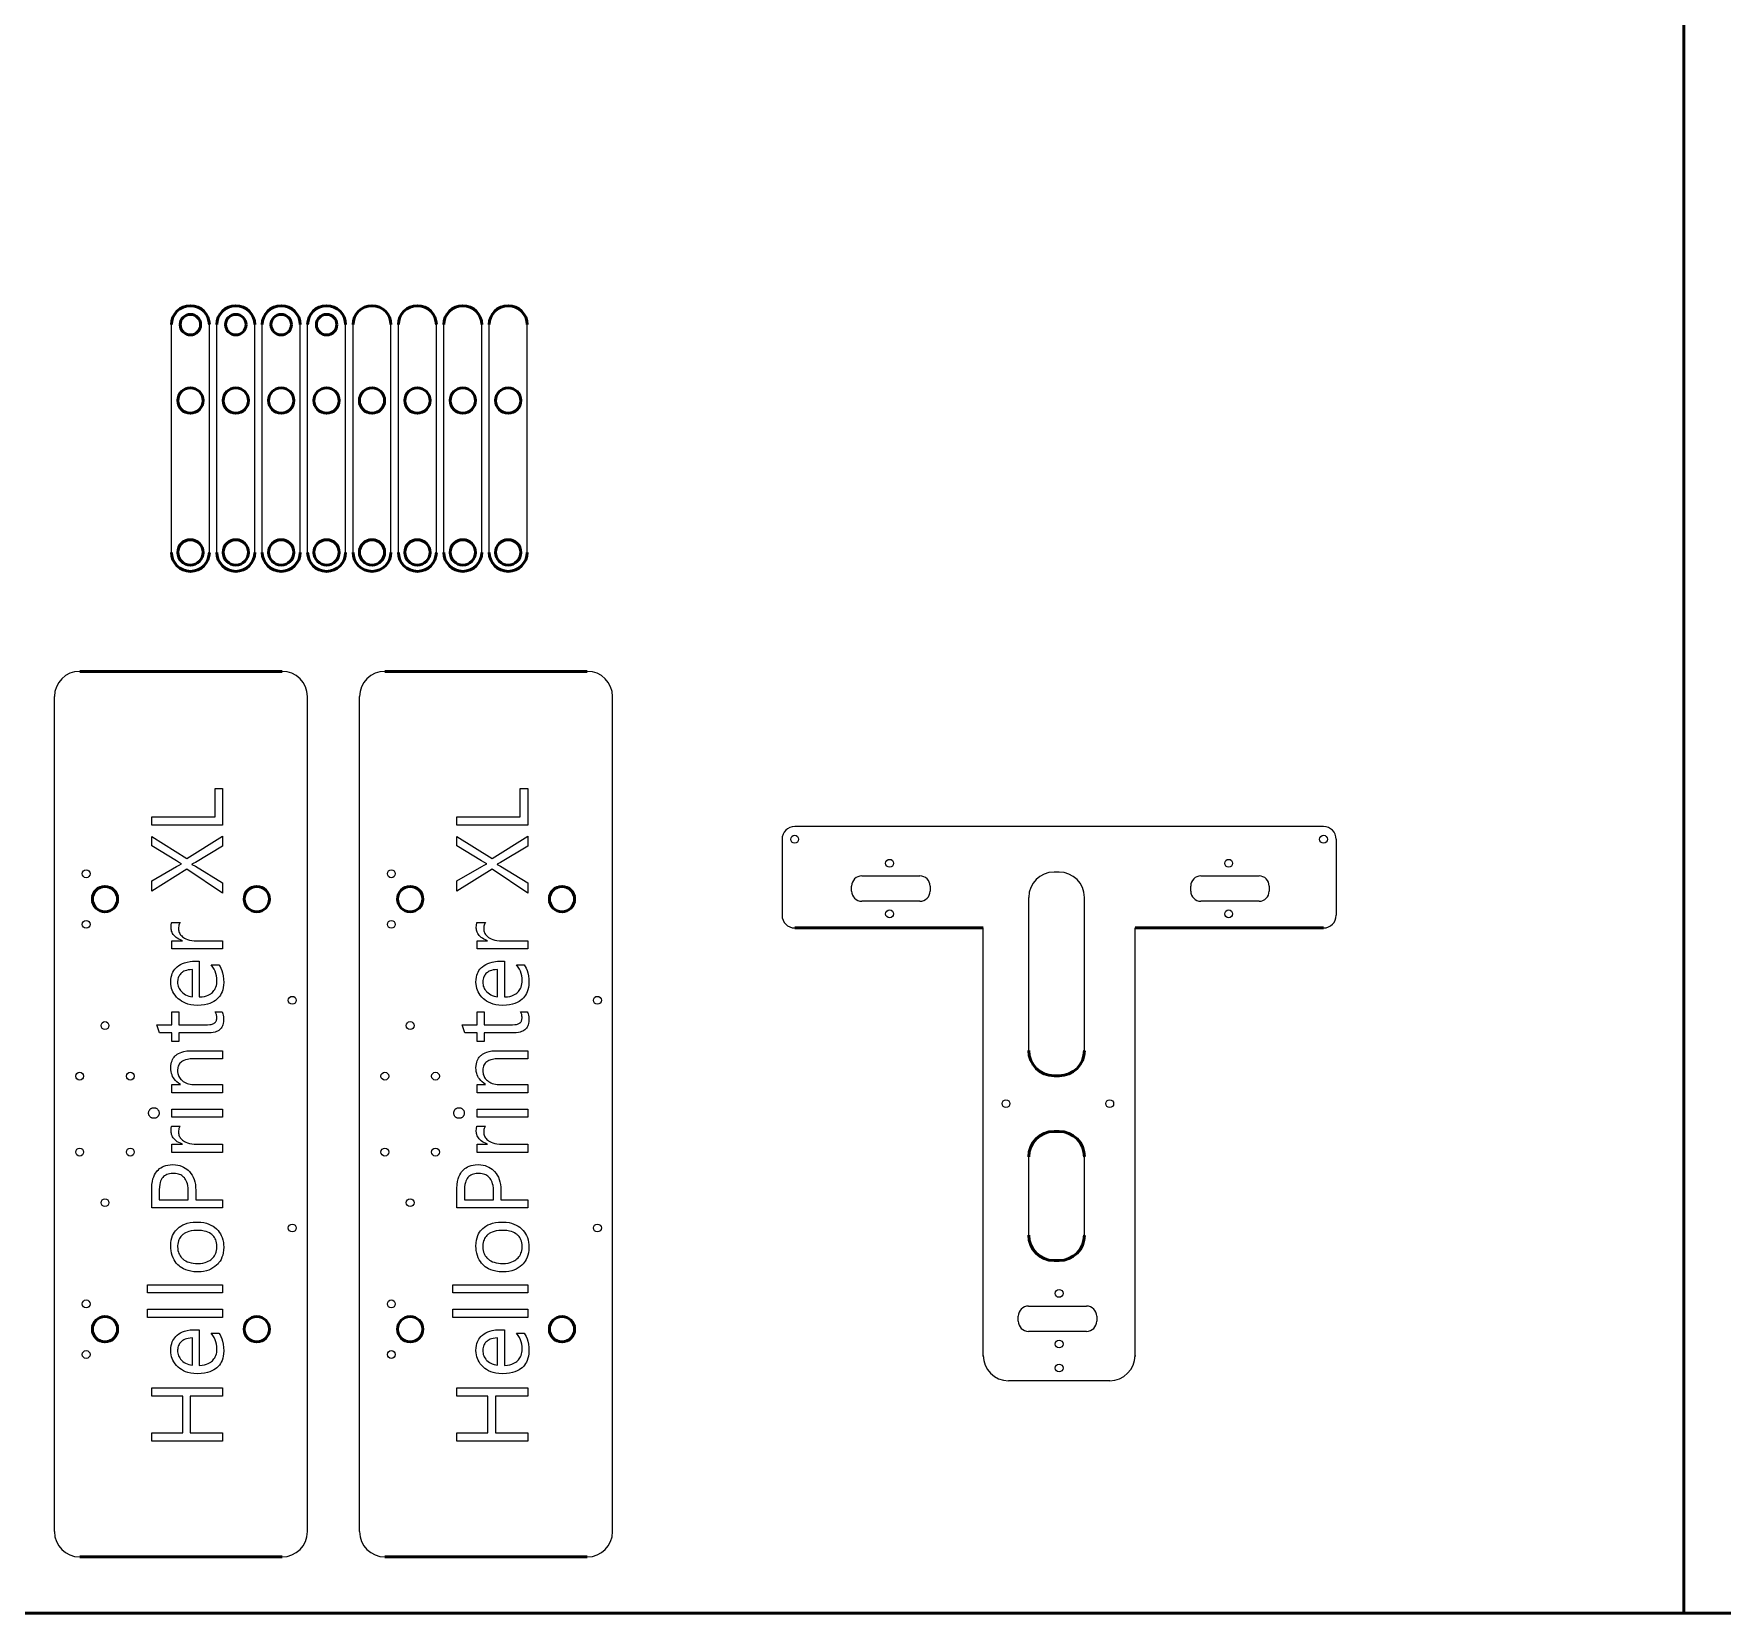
# Model space of a CAD drawing. Header units: millimetres. Extents: x -153 to 2861, y -1716 to 680.
# Drawn here: x 436 to 1103, y -1716 to -1092 of the extents above; entities that cross this region are included whole.
import ezdxf

# ---------------------------------------------------------------- set-up
doc = ezdxf.new("R2010")
doc.units = ezdxf.units.MM
doc.layers.get('0').update_dxf_attribs({"color": 18, "lineweight": 25})
for name, color, linetype, lineweight in [('Inside', 18, 'Continuous', 25), ('Layer1', 7, 'Continuous', 50), ('M3 Hole Frame', 18, 'Continuous', 25)]:
    doc.layers.add(name, color=color, linetype=linetype, lineweight=lineweight)
doc.layers.add('TEXT', color=7, linetype='Continuous')

# ---------------------------------------------------------------- blocks, each defined once
blk = doc.blocks.new('Untitled 5')
at = {"layer": 'TEXT'}
for points in [[(1.2363, 0, 0), (1.0723, 0, 0), (1.0723, 0.6387, 0), (0.3477, 0.6387, 0), (0.3477, 0, 0), (0.1836, 0, 0), (0.1836, 1.4004, 0), (0.3477, 1.4004, 0), (0.3477, 0.7861, 0), (1.0723, 0.7861, 0), (1.0723, 1.4004, 0), (1.2363, 1.4004, 0)], [(2.7881, 0, 0), (2.6279, 0, 0), (2.6279, 1.4805, 0), (2.7881, 1.4805, 0)], [(3.2725, 0, 0), (3.1123, 0, 0), (3.1123, 1.4805, 0), (3.2725, 1.4805, 0)], [(4.9541, 0.5293, 0), (4.9541, 0, 0), (4.79, 0, 0), (4.79, 1.4004, 0), (5.1748, 1.4004, 0), (5.2524, 1.3968, 0), (5.3159, 1.3877, 0), (5.3671, 1.3752, 0), (5.4079, 1.361, 0), (5.4458, 1.3437, 0), (5.4808, 1.3232, 0), (5.5025, 1.3078, 0), (5.5229, 1.291, 0), (5.5464, 1.2682, 0), (5.5674, 1.2437, 0), (5.586, 1.2173, 0), (5.602, 1.1891, 0), (5.6156, 1.1592, 0), (5.6286, 1.1209, 0), (5.6381, 1.0799, 0), (5.6441, 1.0364, 0), (5.6465, 0.9824, 0), (5.6438, 0.9281, 0), (5.6372, 0.8837, 0), (5.6267, 0.8415, 0), (5.6122, 0.8013, 0), (5.5971, 0.7694, 0), (5.5793, 0.7389, 0), (5.5542, 0.7043, 0), (5.5353, 0.6824, 0), (5.5093, 0.6563, 0), (5.475, 0.6276, 0), (5.4379, 0.6026, 0), (5.398, 0.5813, 0), (5.3554, 0.5636, 0), (5.31, 0.5496, 0), (5.2535, 0.5379, 0), (5.2021, 0.5318, 0), (5.1387, 0.5293, 0)], [(6.666, 1.2539, 0), (6.6542, 1.2545, 0), (6.6445, 1.2559, 0), (6.6352, 1.2581, 0), (6.6262, 1.2612, 0), (6.6176, 1.2652, 0), (6.6094, 1.2699, 0), (6.6015, 1.2756, 0), (6.5977, 1.2787, 0), (6.5928, 1.2832, 0), (6.5859, 1.2905, 0), (6.58, 1.2982, 0), (6.5749, 1.3063, 0), (6.5707, 1.3149, 0), (6.5673, 1.324, 0), (6.5649, 1.3335, 0), (6.5633, 1.3434, 0), (6.5627, 1.3503, 0), (6.5625, 1.3574, 0), (6.5631, 1.3697, 0), (6.5645, 1.3798, 0), (6.5669, 1.3894, 0), (6.5701, 1.3986, 0), (6.5741, 1.4073, 0), (6.5791, 1.4156, 0), (6.5849, 1.4235, 0), (6.5881, 1.4273, 0), (6.5928, 1.4321, 0), (6.6002, 1.4388, 0), (6.608, 1.4447, 0), (6.6162, 1.4497, 0), (6.6248, 1.4539, 0), (6.6337, 1.4571, 0), (6.6429, 1.4596, 0), (6.6526, 1.4612, 0), (6.6592, 1.4617, 0), (6.666, 1.4619, 0), (6.6781, 1.4613, 0), (6.688, 1.4599, 0), (6.6975, 1.4576, 0), (6.7067, 1.4545, 0), (6.7154, 1.4505, 0), (6.7238, 1.4456, 0), (6.7319, 1.4399, 0), (6.7357, 1.4367, 0), (6.7407, 1.4321, 0), (6.7477, 1.4248, 0), (6.7537, 1.417, 0), (6.7589, 1.4087, 0), (6.7632, 1.4, 0), (6.7666, 1.3909, 0), (6.7691, 1.3814, 0), (6.7707, 1.3714, 0), (6.7713, 1.3645, 0), (6.7715, 1.3574, 0), (6.771, 1.3473, 0), (6.7697, 1.3375, 0), (6.7675, 1.3281, 0), (6.7644, 1.3191, 0), (6.7604, 1.3104, 0), (6.7555, 1.3021, 0), (6.7498, 1.2942, 0), (6.7454, 1.2891, 0), (6.7407, 1.2842, 0), (6.7331, 1.2774, 0), (6.7252, 1.2714, 0), (6.7169, 1.2663, 0), (6.7082, 1.2621, 0), (6.6991, 1.2588, 0), (6.6896, 1.2563, 0), (6.6797, 1.2547, 0), (6.673, 1.2541, 0)], [(12.1396, 0, 0), (11.9395, 0, 0), (11.6172, 0.5361, 0), (11.6018, 0.5657, 0), (11.585, 0.6055, 0), (11.5811, 0.6055, 0), (11.5479, 0.5361, 0), (11.2158, 0, 0), (11.0146, 0, 0), (11.4834, 0.7041, 0), (11.0518, 1.4004, 0), (11.2529, 1.4004, 0), (11.5391, 0.9082, 0), (11.5657, 0.8594, 0), (11.5889, 0.8105, 0), (11.5928, 0.8105, 0), (11.6221, 0.8682, 0), (11.6475, 0.9121, 0), (11.9453, 1.4004, 0), (12.1338, 1.4004, 0), (11.6934, 0.7061, 0)], [(13.0791, 0, 0), (12.3525, 0, 0), (12.3525, 1.4004, 0), (12.5166, 1.4004, 0), (12.5166, 0.1484, 0), (13.0791, 0.1484, 0)], [(2.3857, 0.46, 0), (1.6797, 0.46, 0), (1.6838, 0.4023, 0), (1.6918, 0.3552, 0), (1.7023, 0.3172, 0), (1.7139, 0.287, 0), (1.7278, 0.259, 0), (1.7441, 0.2332, 0), (1.7563, 0.2172, 0), (1.7695, 0.2021, 0), (1.7874, 0.1849, 0), (1.8065, 0.1695, 0), (1.8269, 0.1558, 0), (1.8486, 0.144, 0), (1.8763, 0.1323, 0), (1.9059, 0.1231, 0), (1.9374, 0.1166, 0), (1.9707, 0.1126, 0), (2.0059, 0.1113, 0), (2.0526, 0.1135, 0), (2.0983, 0.1201, 0), (2.1429, 0.131, 0), (2.1865, 0.1462, 0), (2.229, 0.1659, 0), (2.2704, 0.1899, 0), (2.3164, 0.2227, 0), (2.3164, 0.0723, 0), (2.2835, 0.0507, 0), (2.2482, 0.0318, 0), (2.2039, 0.0134, 0), (2.1563, -0.0014, 0), (2.0978, -0.0136, 0), (2.035, -0.021, 0), (1.9678, -0.0234, 0), (1.9102, -0.0208, 0), (1.8637, -0.0142, 0), (1.8198, -0.0038, 0), (1.7786, 0.0106, 0), (1.7462, 0.0256, 0), (1.7156, 0.0433, 0), (1.6868, 0.0638, 0), (1.6599, 0.0869, 0), (1.6348, 0.1128, 0), (1.6118, 0.1411, 0), (1.5912, 0.1717, 0), (1.5697, 0.2113, 0), (1.5516, 0.2541, 0), (1.5371, 0.3001, 0), (1.5246, 0.3578, 0), (1.5168, 0.4199, 0), (1.5137, 0.4961, 0), (1.5171, 0.5686, 0), (1.5256, 0.6284, 0), (1.5393, 0.6848, 0), (1.5552, 0.7304, 0), (1.5749, 0.7736, 0), (1.5984, 0.8142, 0), (1.6209, 0.8462, 0), (1.646, 0.8765, 0), (1.6787, 0.9096, 0), (1.7132, 0.9385, 0), (1.7496, 0.9632, 0), (1.7813, 0.9806, 0), (1.8143, 0.995, 0), (1.8485, 1.0064, 0), (1.8913, 1.0163, 0), (1.9284, 1.0213, 0), (1.9746, 1.0234, 0), (2.0278, 1.0209, 0), (2.0707, 1.0149, 0), (2.111, 1.0051, 0), (2.1426, 0.9942, 0), (2.1724, 0.9807, 0), (2.2005, 0.9647, 0), (2.2268, 0.9462, 0), (2.2513, 0.9251, 0), (2.2651, 0.9113, 0), (2.2783, 0.8965, 0), (2.3026, 0.8646, 0), (2.3237, 0.8299, 0), (2.3417, 0.7923, 0), (2.3567, 0.7519, 0), (2.3702, 0.7011, 0), (2.3805, 0.6384, 0), (2.3842, 0.5967, 0), (2.3857, 0.5439, 0)], [(4.0146, -0.0234, 0), (3.9543, -0.0207, 0), (3.9054, -0.014, 0), (3.8591, -0.0032, 0), (3.8153, 0.0116, 0), (3.7741, 0.0304, 0), (3.7418, 0.0492, 0), (3.7112, 0.0708, 0), (3.688, 0.0901, 0), (3.6606, 0.1167, 0), (3.6308, 0.1516, 0), (3.6048, 0.1892, 0), (3.5825, 0.2294, 0), (3.5641, 0.2723, 0), (3.5495, 0.3177, 0), (3.5373, 0.3741, 0), (3.5309, 0.4253, 0), (3.5283, 0.4883, 0), (3.5318, 0.5661, 0), (3.5407, 0.6295, 0), (3.5526, 0.6805, 0), (3.5685, 0.7282, 0), (3.5883, 0.7728, 0), (3.6079, 0.8075, 0), (3.6302, 0.84, 0), (3.6449, 0.8585, 0), (3.666, 0.8818, 0), (3.7005, 0.9138, 0), (3.7313, 0.9373, 0), (3.764, 0.958, 0), (3.8059, 0.979, 0), (3.8506, 0.996, 0), (3.898, 1.0089, 0), (3.9482, 1.0178, 0), (3.9922, 1.022, 0), (4.0381, 1.0234, 0), (4.0988, 1.0207, 0), (4.1556, 1.0126, 0), (4.2013, 1.0014, 0), (4.2441, 0.9862, 0), (4.2777, 0.9705, 0), (4.3092, 0.9521, 0), (4.3389, 0.9309, 0), (4.3611, 0.9119, 0), (4.3872, 0.8857, 0), (4.411, 0.8571, 0), (4.4324, 0.8264, 0), (4.4547, 0.7867, 0), (4.4733, 0.744, 0), (4.4884, 0.6981, 0), (4.5014, 0.6408, 0), (4.5095, 0.5793, 0), (4.5127, 0.5039, 0), (4.5092, 0.4298, 0), (4.5005, 0.3689, 0), (4.4888, 0.3197, 0), (4.4733, 0.2733, 0), (4.4538, 0.2296, 0), (4.4304, 0.1886, 0), (4.408, 0.1565, 0), (4.3774, 0.1206, 0), (4.3437, 0.0881, 0), (4.3135, 0.0642, 0), (4.2814, 0.0432, 0), (4.2475, 0.025, 0), (4.2045, 0.007, 0), (4.1587, -0.0068, 0), (4.1103, -0.0165, 0), (4.0679, -0.0214, 0)], [(4.9541, 1.252, 0), (4.9541, 0.6777, 0), (5.126, 0.6777, 0), (5.1845, 0.6802, 0), (5.2322, 0.6867, 0), (5.2705, 0.6956, 0), (5.3009, 0.7057, 0), (5.3289, 0.718, 0), (5.3546, 0.7325, 0), (5.3704, 0.7434, 0), (5.3853, 0.7554, 0), (5.4022, 0.7715, 0), (5.4174, 0.789, 0), (5.4308, 0.8077, 0), (5.4424, 0.8277, 0), (5.4523, 0.849, 0), (5.4603, 0.8716, 0), (5.4676, 0.9003, 0), (5.4723, 0.9309, 0), (5.474, 0.9524, 0), (5.4746, 0.9746, 0), (5.4725, 1.0172, 0), (5.4682, 1.0468, 0), (5.4615, 1.0745, 0), (5.4524, 1.1001, 0), (5.441, 1.1237, 0), (5.4272, 1.1453, 0), (5.4111, 1.165, 0), (5.3926, 1.1826, 0), (5.3717, 1.1983, 0), (5.3485, 1.2119, 0), (5.3229, 1.2236, 0), (5.2949, 1.2332, 0), (5.254, 1.243, 0), (5.2088, 1.2492, 0), (5.1465, 1.252, 0)], [(6.4102, 0.8379, 0), (6.4014, 0.844, 0), (6.3899, 0.8505, 0), (6.3773, 0.8561, 0), (6.3613, 0.8614, 0), (6.3412, 0.8659, 0), (6.3163, 0.8691, 0), (6.2891, 0.8701, 0), (6.2689, 0.8692, 0), (6.2494, 0.8663, 0), (6.2306, 0.8614, 0), (6.2124, 0.8546, 0), (6.1949, 0.8459, 0), (6.1781, 0.8353, 0), (6.162, 0.8227, 0), (6.1466, 0.8082, 0), (6.1318, 0.7918, 0), (6.1177, 0.7734, 0), (6.1021, 0.7492, 0), (6.0886, 0.723, 0), (6.0753, 0.6898, 0), (6.0647, 0.6539, 0), (6.0559, 0.6094, 0), (6.0506, 0.5614, 0), (6.0488, 0.5098, 0), (6.0488, 0, 0), (5.8887, 0, 0), (5.8887, 1, 0), (6.0488, 1, 0), (6.0488, 0.7939, 0), (6.0527, 0.7939, 0), (6.0679, 0.8343, 0), (6.0839, 0.8674, 0), (6.1002, 0.8943, 0), (6.1183, 0.9189, 0), (6.1357, 0.9384, 0), (6.1572, 0.9585, 0), (6.1772, 0.9739, 0), (6.1979, 0.9869, 0), (6.2192, 0.9977, 0), (6.2412, 1.0061, 0), (6.2605, 1.0115, 0), (6.2837, 1.0157, 0), (6.2972, 1.017, 0), (6.3145, 1.0176, 0), (6.3536, 1.016, 0), (6.3789, 1.0127, 0), (6.3957, 1.0088, 0), (6.4032, 1.0065, 0), (6.4102, 1.0039, 0)], [(7.8984, 0, 0), (7.7383, 0, 0), (7.7383, 0.5703, 0), (7.7349, 0.6421, 0), (7.727, 0.695, 0), (7.7174, 0.7327, 0), (7.7047, 0.7663, 0), (7.6933, 0.7888, 0), (7.6802, 0.8091, 0), (7.6654, 0.827, 0), (7.6489, 0.8427, 0), (7.6308, 0.8561, 0), (7.611, 0.8672, 0), (7.5895, 0.8759, 0), (7.5664, 0.8824, 0), (7.5416, 0.8866, 0), (7.5241, 0.8882, 0), (7.5059, 0.8887, 0), (7.4776, 0.8874, 0), (7.4506, 0.8835, 0), (7.429, 0.8782, 0), (7.4082, 0.8712, 0), (7.3882, 0.8623, 0), (7.3691, 0.8517, 0), (7.3508, 0.8392, 0), (7.33, 0.8219, 0), (7.32, 0.8122, 0), (7.3071, 0.7983, 0), (7.2894, 0.776, 0), (7.2739, 0.7523, 0), (7.2607, 0.7272, 0), (7.2498, 0.7007, 0), (7.2411, 0.6729, 0), (7.2338, 0.6387, 0), (7.2301, 0.6079, 0), (7.2285, 0.5703, 0), (7.2285, 0, 0), (7.0684, 0, 0), (7.0684, 1, 0), (7.2285, 1, 0), (7.2285, 0.834, 0), (7.2324, 0.834, 0), (7.2561, 0.87, 0), (7.2818, 0.9022, 0), (7.3095, 0.9306, 0), (7.3393, 0.9552, 0), (7.3646, 0.9722, 0), (7.3911, 0.9868, 0), (7.419, 0.9989, 0), (7.4482, 1.0086, 0), (7.4865, 1.0173, 0), (7.5186, 1.0215, 0), (7.5605, 1.0234, 0), (7.605, 1.0214, 0), (7.6406, 1.0163, 0), (7.6741, 1.0081, 0), (7.7003, 0.999, 0), (7.7249, 0.9878, 0), (7.748, 0.9744, 0), (7.7695, 0.959, 0), (7.7896, 0.9414, 0), (7.8008, 0.9298, 0), (7.8115, 0.9175, 0), (7.828, 0.8953, 0), (7.8428, 0.8713, 0), (7.8582, 0.84, 0), (7.8712, 0.806, 0), (7.8831, 0.7629, 0), (7.8926, 0.7091, 0), (7.8967, 0.6655, 0), (7.8984, 0.6113, 0)], [(8.6641, 0.0098, 0), (8.6475, 0.0016, 0), (8.6268, -0.0062, 0), (8.6014, -0.013, 0), (8.5703, -0.0183, 0), (8.5434, -0.0207, 0), (8.5146, -0.0215, 0), (8.4743, -0.0196, 0), (8.4373, -0.014, 0), (8.4118, -0.0073, 0), (8.3881, 0.0015, 0), (8.3664, 0.0124, 0), (8.3465, 0.0254, 0), (8.3286, 0.0405, 0), (8.3125, 0.0577, 0), (8.2983, 0.0771, 0), (8.286, 0.0985, 0), (8.2756, 0.1221, 0), (8.2671, 0.1477, 0), (8.2587, 0.1852, 0), (8.2536, 0.2265, 0), (8.252, 0.2715, 0), (8.252, 0.8633, 0), (8.0801, 0.8633, 0), (8.0801, 1, 0), (8.252, 1, 0), (8.252, 1.2441, 0), (8.4121, 1.2959, 0), (8.4121, 1, 0), (8.6641, 1, 0), (8.6641, 0.8633, 0), (8.4121, 0.8633, 0), (8.4121, 0.2998, 0), (8.4141, 0.2548, 0), (8.4181, 0.2255, 0), (8.4228, 0.2052, 0), (8.4279, 0.1897, 0), (8.434, 0.1757, 0), (8.4398, 0.1654, 0), (8.4463, 0.1563, 0), (8.452, 0.1497, 0), (8.4584, 0.1436, 0), (8.4653, 0.1381, 0), (8.4747, 0.132, 0), (8.4851, 0.1268, 0), (8.4963, 0.1224, 0), (8.511, 0.1182, 0), (8.5269, 0.1154, 0), (8.5412, 0.1139, 0), (8.5596, 0.1133, 0), (8.5785, 0.1141, 0), (8.5966, 0.1167, 0), (8.6118, 0.1203, 0), (8.6263, 0.1252, 0), (8.6401, 0.1315, 0), (8.6514, 0.1378, 0), (8.6641, 0.1465, 0)], [(9.666, 0.46, 0), (8.96, 0.46, 0), (8.964, 0.4023, 0), (8.9721, 0.3552, 0), (8.9826, 0.3172, 0), (8.9942, 0.287, 0), (9.0081, 0.259, 0), (9.0244, 0.2332, 0), (9.0366, 0.2172, 0), (9.0498, 0.2021, 0), (9.0676, 0.1849, 0), (9.0868, 0.1695, 0), (9.1072, 0.1558, 0), (9.1289, 0.144, 0), (9.1566, 0.1323, 0), (9.1862, 0.1231, 0), (9.2177, 0.1166, 0), (9.251, 0.1126, 0), (9.2861, 0.1113, 0), (9.3329, 0.1135, 0), (9.3786, 0.1201, 0), (9.4232, 0.131, 0), (9.4668, 0.1462, 0), (9.5093, 0.1659, 0), (9.5507, 0.1899, 0), (9.5967, 0.2227, 0), (9.5967, 0.0723, 0), (9.5638, 0.0507, 0), (9.5285, 0.0318, 0), (9.4842, 0.0134, 0), (9.4366, -0.0014, 0), (9.3781, -0.0136, 0), (9.3152, -0.021, 0), (9.248, -0.0234, 0), (9.1905, -0.0208, 0), (9.144, -0.0142, 0), (9.1001, -0.0038, 0), (9.0588, 0.0106, 0), (9.0264, 0.0256, 0), (8.9959, 0.0433, 0), (8.9671, 0.0638, 0), (8.9402, 0.0869, 0), (8.915, 0.1128, 0), (8.892, 0.1411, 0), (8.8714, 0.1717, 0), (8.8499, 0.2113, 0), (8.8319, 0.2541, 0), (8.8174, 0.3001, 0), (8.8048, 0.3578, 0), (8.797, 0.4199, 0), (8.7939, 0.4961, 0), (8.7973, 0.5686, 0), (8.8059, 0.6284, 0), (8.8196, 0.6848, 0), (8.8354, 0.7304, 0), (8.8551, 0.7736, 0), (8.8786, 0.8142, 0), (8.9011, 0.8462, 0), (8.9263, 0.8765, 0), (8.9589, 0.9096, 0), (8.9935, 0.9385, 0), (9.0298, 0.9632, 0), (9.0615, 0.9806, 0), (9.0945, 0.995, 0), (9.1288, 1.0064, 0), (9.1716, 1.0163, 0), (9.2087, 1.0213, 0), (9.2549, 1.0234, 0), (9.3081, 1.0209, 0), (9.3509, 1.0149, 0), (9.3912, 1.0051, 0), (9.4228, 0.9942, 0), (9.4527, 0.9807, 0), (9.4807, 0.9647, 0), (9.507, 0.9462, 0), (9.5315, 0.9251, 0), (9.5454, 0.9113, 0), (9.5586, 0.8965, 0), (9.5828, 0.8646, 0), (9.604, 0.8299, 0), (9.622, 0.7923, 0), (9.637, 0.7519, 0), (9.6505, 0.7011, 0), (9.6608, 0.6384, 0), (9.6645, 0.5967, 0), (9.666, 0.5439, 0)], [(10.4297, 0.8379, 0), (10.4209, 0.844, 0), (10.4094, 0.8505, 0), (10.3968, 0.8561, 0), (10.3808, 0.8614, 0), (10.3607, 0.8659, 0), (10.3359, 0.8691, 0), (10.3086, 0.8701, 0), (10.2884, 0.8692, 0), (10.2689, 0.8663, 0), (10.2501, 0.8614, 0), (10.232, 0.8546, 0), (10.2145, 0.8459, 0), (10.1977, 0.8353, 0), (10.1815, 0.8227, 0), (10.1661, 0.8082, 0), (10.1513, 0.7918, 0), (10.1372, 0.7734, 0), (10.1217, 0.7492, 0), (10.1081, 0.723, 0), (10.0948, 0.6898, 0), (10.0842, 0.6539, 0), (10.0754, 0.6094, 0), (10.0701, 0.5614, 0), (10.0684, 0.5098, 0), (10.0684, 0, 0), (9.9082, 0, 0), (9.9082, 1, 0), (10.0684, 1, 0), (10.0684, 0.7939, 0), (10.0723, 0.7939, 0), (10.0874, 0.8343, 0), (10.1035, 0.8674, 0), (10.1197, 0.8943, 0), (10.1378, 0.9189, 0), (10.1552, 0.9384, 0), (10.1768, 0.9585, 0), (10.1968, 0.9739, 0), (10.2174, 0.9869, 0), (10.2387, 0.9977, 0), (10.2607, 1.0061, 0), (10.2801, 1.0115, 0), (10.3032, 1.0157, 0), (10.3168, 1.017, 0), (10.334, 1.0176, 0), (10.3731, 1.016, 0), (10.3984, 1.0127, 0), (10.4152, 1.0088, 0), (10.4228, 1.0065, 0), (10.4297, 1.0039, 0)], [(2.2217, 0.5957, 0), (2.2192, 0.6436, 0), (2.2135, 0.6829, 0), (2.2058, 0.7147, 0), (2.1971, 0.74, 0), (2.1866, 0.7635, 0), (2.1742, 0.7853, 0), (2.1649, 0.7988, 0), (2.1548, 0.8115, 0), (2.1411, 0.8262, 0), (2.1264, 0.8393, 0), (2.1106, 0.8509, 0), (2.0938, 0.8609, 0), (2.076, 0.8694, 0), (2.0572, 0.8763, 0), (2.0333, 0.8826, 0), (2.0079, 0.8867, 0), (1.9901, 0.8882, 0), (1.9717, 0.8887, 0), (1.945, 0.8875, 0), (1.9193, 0.884, 0), (1.8945, 0.8782, 0), (1.8708, 0.87, 0), (1.848, 0.8595, 0), (1.8263, 0.8467, 0), (1.8055, 0.8315, 0), (1.7922, 0.8201, 0), (1.7793, 0.8076, 0), (1.7583, 0.7839, 0), (1.7397, 0.7583, 0), (1.7235, 0.7307, 0), (1.7097, 0.7012, 0), (1.6968, 0.6651, 0), (1.688, 0.6314, 0), (1.6816, 0.5957, 0)], [(4.0264, 0.8887, 0), (3.9844, 0.8866, 0), (3.9505, 0.8816, 0), (3.9184, 0.8735, 0), (3.8931, 0.8645, 0), (3.8691, 0.8534, 0), (3.8463, 0.8401, 0), (3.8249, 0.8248, 0), (3.8047, 0.8074, 0), (3.7932, 0.7959, 0), (3.7822, 0.7837, 0), (3.762, 0.7573, 0), (3.7443, 0.7287, 0), (3.7292, 0.6978, 0), (3.7167, 0.6646, 0), (3.7054, 0.6229, 0), (3.6976, 0.5781, 0), (3.6937, 0.5373, 0), (3.6924, 0.4941, 0), (3.6947, 0.4392, 0), (3.7017, 0.3881, 0), (3.7116, 0.3465, 0), (3.7229, 0.3133, 0), (3.7369, 0.2822, 0), (3.7535, 0.2532, 0), (3.7659, 0.2351, 0), (3.7832, 0.2139, 0), (3.8059, 0.1907, 0), (3.8261, 0.1737, 0), (3.8476, 0.1587, 0), (3.8703, 0.1458, 0), (3.8943, 0.135, 0), (3.9195, 0.1261, 0), (3.9513, 0.1183, 0), (3.9849, 0.1133, 0), (4.0264, 0.1113, 0), (4.0684, 0.1133, 0), (4.1023, 0.1181, 0), (4.134, 0.1259, 0), (4.1589, 0.1345, 0), (4.1823, 0.1452, 0), (4.2043, 0.1578, 0), (4.2249, 0.1725, 0), (4.2441, 0.1892, 0), (4.2549, 0.2002, 0), (4.2651, 0.2119, 0), (4.281, 0.2329, 0), (4.2978, 0.2603, 0), (4.3123, 0.2901, 0), (4.3243, 0.3224, 0), (4.3353, 0.3632, 0), (4.3438, 0.4139, 0), (4.3474, 0.4547, 0), (4.3486, 0.498, 0), (4.3453, 0.5696, 0), (4.3378, 0.6219, 0), (4.3278, 0.6641, 0), (4.3144, 0.7028, 0), (4.3004, 0.7334, 0), (4.284, 0.7615, 0), (4.2749, 0.7746, 0), (4.2651, 0.7871, 0), (4.2477, 0.8064, 0), (4.2289, 0.8237, 0), (4.2086, 0.8389, 0), (4.1869, 0.8521, 0), (4.1637, 0.8633, 0), (4.1391, 0.8724, 0), (4.1077, 0.8807, 0), (4.0742, 0.8861, 0), (4.0508, 0.888, 0)], [(6.7441, 0, 0), (6.584, 0, 0), (6.584, 1, 0), (6.7441, 1, 0)], [(9.502, 0.5957, 0), (9.4995, 0.6436, 0), (9.4938, 0.6829, 0), (9.4861, 0.7147, 0), (9.4774, 0.74, 0), (9.4669, 0.7635, 0), (9.4545, 0.7853, 0), (9.4452, 0.7988, 0), (9.4351, 0.8115, 0), (9.4214, 0.8262, 0), (9.4066, 0.8393, 0), (9.3909, 0.8509, 0), (9.3741, 0.8609, 0), (9.3563, 0.8694, 0), (9.3375, 0.8763, 0), (9.3136, 0.8826, 0), (9.2881, 0.8867, 0), (9.2704, 0.8882, 0), (9.252, 0.8887, 0), (9.2253, 0.8875, 0), (9.1995, 0.884, 0), (9.1748, 0.8782, 0), (9.1511, 0.87, 0), (9.1283, 0.8595, 0), (9.1065, 0.8467, 0), (9.0858, 0.8315, 0), (9.0724, 0.8201, 0), (9.0596, 0.8076, 0), (9.0386, 0.7839, 0), (9.02, 0.7583, 0), (9.0038, 0.7307, 0), (8.99, 0.7012, 0), (8.9771, 0.6651, 0), (8.9683, 0.6314, 0), (8.9619, 0.5957, 0)]]:
    blk.add_polyline3d(points, close=True, dxfattribs=at)

msp = doc.modelspace()

# ---------------------------------------------------------------- linework, layer by layer
at = {"color": 0}
for p, q in [((945.34, -1404.956), (736.34, -1404.956)), ((731.34, -1409.956), (731.34, -1440.017)), ((950.34, -1409.956), (950.34, -1440.017)), ((762.84, -1424.456), (785.84, -1424.456)), ((840.84, -1422.956), (838.84, -1422.956)), ((896.848, -1424.456), (919.848, -1424.456)), ((758.84, -1430.456), (758.84, -1428.456)), ((785.84, -1434.456), (762.84, -1434.456)), ((789.84, -1428.456), (789.84, -1430.456)), ((828.84, -1493.456), (828.84, -1432.956)), ((850.84, -1493.456), (850.84, -1432.956)), ((892.848, -1430.456), (892.848, -1428.456)), ((919.848, -1434.456), (896.848, -1434.456)), ((923.848, -1428.456), (923.848, -1430.456)), ((810.84, -1614.456), (810.84, -1445.017)), ((870.84, -1614.206), (870.84, -1445.017)), ((828.84, -1566.456), (828.84, -1535.456)), ((850.84, -1566.456), (850.84, -1535.456)), ((828.703, -1594.456), (851.703, -1594.456)), ((824.703, -1600.456), (824.703, -1598.456)), ((855.703, -1598.456), (855.703, -1600.456)), ((851.703, -1604.456), (828.703, -1604.456)), ((810.84, -1613.956), (810.84, -1614.456)), ((870.84, -1613.956), (870.84, -1614.456)), ((860.84, -1623.956), (820.84, -1623.956))]:
    msp.add_line(p, q, dxfattribs=at)
for centre in [(736.34, -1409.956), (945.34, -1409.956), (773.84, -1419.456), (907.84, -1419.456), (773.84, -1439.456), (907.84, -1439.456), (819.84, -1514.456), (860.84, -1514.456), (840.84, -1589.456), (840.84, -1609.456), (840.84, -1618.956)]:
    msp.add_circle(centre, 1.55, dxfattribs=at)
for centre, radius, start, end in [((736.34, -1409.956), 5, 90, 180), ((945.34, -1409.956), 5, 0, 90), ((762.84, -1428.456), 4, 90, 180), ((785.84, -1428.456), 4, 0, 90), ((838.84, -1432.956), 10, 90, 180), ((840.84, -1432.956), 10, 0, 90), ((896.848, -1428.456), 4, 90, 180), ((919.848, -1428.456), 4, 0, 90), ((762.84, -1430.456), 4, 180, 270), ((785.84, -1430.456), 4, 270, 0), ((896.848, -1430.456), 4, 180, 270), ((919.848, -1430.456), 4, 270, 0), ((736.34, -1440.017), 5, 180, 270), ((945.34, -1440.017), 5, 270, 0), ((828.703, -1598.456), 4, 90, 180), ((851.703, -1598.456), 4, 0, 90), ((828.703, -1600.456), 4, 180, 270), ((851.703, -1600.456), 4, 270, 0), ((820.84, -1613.956), 10, 180, 270), ((860.84, -1613.956), 10, 270, 0)]:
    msp.add_arc(centre, radius, start, end, dxfattribs=at)
at = {"layer": 'Inside', "color": 7}
for p, q in [((490.02, -1296.587), (490.02, -1206.587)), ((505.02, -1296.587), (505.02, -1206.587)), ((507.962, -1296.587), (507.962, -1206.587)), ((522.962, -1296.587), (522.962, -1206.587)), ((525.904, -1296.587), (525.904, -1206.587)), ((540.904, -1296.587), (540.904, -1206.587)), ((543.846, -1296.587), (543.846, -1206.587)), ((558.846, -1296.587), (558.846, -1206.587)), ((561.788, -1296.587), (561.788, -1206.587)), ((576.788, -1296.587), (576.788, -1206.587)), ((579.73, -1296.587), (579.73, -1206.587)), ((594.73, -1296.587), (594.73, -1206.587)), ((597.672, -1296.587), (597.672, -1206.587)), ((612.672, -1296.587), (612.672, -1206.587)), ((615.614, -1296.587), (615.614, -1206.587)), ((630.614, -1296.587), (630.614, -1206.587)), ((443.764, -1683.605), (443.764, -1353.605)), ((543.764, -1683.605), (543.764, -1353.605)), ((564.379, -1683.605), (564.379, -1353.605)), ((664.379, -1683.605), (664.379, -1353.605))]:
    msp.add_line(p, q, dxfattribs=at)
for centre, radius, start, end in [((453.764, -1353.605), 10, 90, 180), ((533.764, -1353.605), 10, 0, 90), ((574.379, -1353.605), 10, 90, 180), ((654.379, -1353.605), 10, 0, 90), ((523.764, -1433.605), 5, 270, 90), ((523.764, -1433.605), 5, 270, 90), ((644.379, -1433.605), 5, 270, 90), ((644.379, -1433.605), 5, 270, 90), ((523.764, -1603.605), 5, 270, 90), ((644.379, -1603.605), 5, 270, 90), ((453.764, -1683.605), 10, 180, 270), ((533.764, -1683.605), 10, 270, 0), ((574.379, -1683.605), 10, 180, 270), ((654.379, -1683.605), 10, 270, 0)]:
    msp.add_arc(centre, radius, start, end, dxfattribs=at)
at = {"layer": 'Layer1'}
for p, q in [((533.764, -1343.605), (453.764, -1343.605)), ((654.379, -1343.605), (574.379, -1343.605)), ((736.34, -1445.017), (810.84, -1445.017)), ((870.84, -1445.017), (945.34, -1445.017)), ((840.84, -1503.456), (838.84, -1503.456)), ((840.84, -1525.456), (838.84, -1525.456)), ((838.84, -1576.456), (840.84, -1576.456)), ((533.764, -1693.605), (453.764, -1693.605)), ((654.379, -1693.605), (574.379, -1693.605))]:
    msp.add_line(p, q, dxfattribs=at)
for points in [[(2860.596, -1715.857), (2860.596, -259.369), (1087.758, -259.369), (1087.758, -1715.857)], [(-153.393, -815.331), (-153.393, -1715.857), (1087.758, -1715.857), (1087.758, -815.331)]]:
    msp.add_lwpolyline(points, close=True, dxfattribs=at)
for centre, radius in [((497.52, -1206.587), 4.05), ((515.462, -1206.587), 4.05), ((533.404, -1206.587), 4.05), ((551.346, -1206.587), 4.05), ((497.52, -1236.587), 5), ((515.462, -1236.587), 5), ((533.404, -1236.587), 5), ((551.346, -1236.587), 5), ((569.288, -1236.587), 5), ((587.23, -1236.587), 5), ((605.172, -1236.587), 5), ((623.114, -1236.587), 5), ((497.52, -1296.587), 5), ((515.462, -1296.587), 5), ((533.404, -1296.587), 5), ((551.346, -1296.587), 5), ((569.288, -1296.587), 5), ((587.23, -1296.587), 5), ((605.172, -1296.587), 5), ((623.114, -1296.587), 5), ((463.764, -1433.605), 5), ((523.764, -1433.605), 5), ((584.379, -1433.605), 5), ((644.379, -1433.605), 5), ((463.764, -1603.605), 5), ((523.764, -1603.605), 5), ((584.379, -1603.605), 5), ((644.379, -1603.605), 5)]:
    msp.add_circle(centre, radius, dxfattribs=at)
for centre, radius, start, end in [((497.52, -1206.587), 7.5, 0, 180), ((515.462, -1206.587), 7.5, 0, 180), ((533.404, -1206.587), 7.5, 0, 180), ((551.346, -1206.587), 7.5, 0, 180), ((569.288, -1206.587), 7.5, 0, 180), ((587.23, -1206.587), 7.5, 0, 180), ((605.172, -1206.587), 7.5, 0, 180), ((623.114, -1206.587), 7.5, 0, 180), ((497.52, -1296.587), 7.5, 180, 0), ((515.462, -1296.587), 7.5, 180, 0), ((533.404, -1296.587), 7.5, 180, 0), ((551.346, -1296.587), 7.5, 180, 0), ((569.288, -1296.587), 7.5, 180, 0), ((587.23, -1296.587), 7.5, 180, 0), ((605.172, -1296.587), 7.5, 180, 0), ((623.114, -1296.587), 7.5, 180, 0), ((838.84, -1493.456), 10, 180, 270), ((840.84, -1493.456), 10, 270, 0), ((838.84, -1535.456), 10, 90, 180), ((840.84, -1535.456), 10, 0, 90), ((838.84, -1566.456), 10, 180, 270), ((840.84, -1566.456), 10, 270, 0)]:
    msp.add_arc(centre, radius, start, end, dxfattribs=at)
at = {"layer": 'M3 Hole Frame', "color": 7}
for centre in [(456.332, -1423.605), (576.947, -1423.605), (456.332, -1443.605), (576.947, -1443.605), (537.764, -1473.605), (658.379, -1473.605), (463.764, -1483.605), (584.379, -1483.605), (453.764, -1503.605), (473.764, -1503.605), (574.379, -1503.605), (594.379, -1503.605), (453.764, -1533.605), (473.764, -1533.605), (574.379, -1533.605), (594.379, -1533.605), (463.764, -1553.605), (584.379, -1553.605), (537.764, -1563.605), (658.379, -1563.605), (456.332, -1593.605), (576.947, -1593.605), (456.332, -1613.605), (576.947, -1613.605)]:
    msp.add_circle(centre, 1.55, dxfattribs=at)

# ---------------------------------------------------------------- block references
at = {"layer": 'Layer1', "xscale": 20, "yscale": 20, "zscale": 20, "rotation": 90}
for p in [(510.232, -1651.501), (630.847, -1651.501)]:
    msp.add_blockref('Untitled 5', p, dxfattribs=at)

doc.saveas('drawing.dxf')
